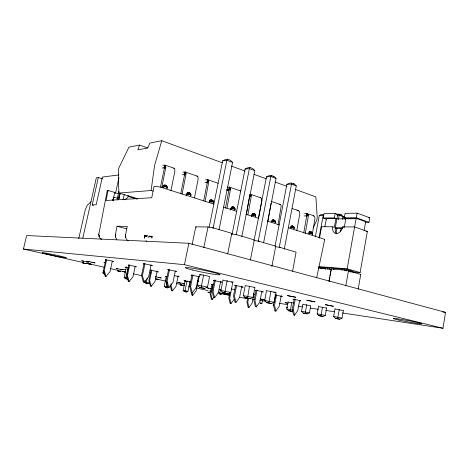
<?xml version="1.0" encoding="UTF-8"?>
<svg xmlns="http://www.w3.org/2000/svg" width="469" height="469" viewBox="0 0 469 469"><rect width="100%" height="100%" fill="white"/><g stroke="black" fill="none" stroke-linecap="round" stroke-linejoin="round"><path stroke-width="0.7" d="M246.307 214.849L249.444 196.716L250.217 194.207L260.858 197.836L261.626 198.622L261.813 200.873L258.782 217.34M254.948 287.45L253.008 297.487L250.235 298.753L247.509 298.137L249.508 286.207M225.425 208.23L229.505 187.143L240.632 190.936L240.128 190.86M203.681 200.726L207.831 179.744L218.108 183.25M180.753 193.603L185.126 172L197.326 176.162L198.024 176.96L198.111 179.328L194.442 197.947M276.083 292.263L274.177 302.323L271.463 303.554L268.866 302.968L270.894 291.085M160.462 187.061L164.994 165.129L174.11 168.242L174.773 169.039L174.82 171.455L170.951 190.631M128.101 240.703A5.546 4.977 -88.2 0 1 125.692 237.472L125.592 234.623L127.246 226.363L117.068 226.251L115.444 234.289L115.544 237.062A5.399 4.889 -88.2 0 0 116.881 239.407M166.858 188.386L166.911 187.776A2.568 2.204 81.8 0 0 165.199 185.232A2.568 2.204 81.8 0 0 162.725 186.439L162.544 187.014L163.745 187.084L166.7 186.34A1.999 1.718 81.9 0 1 167.105 188.151L167.292 188.333M271.088 203.153L267.781 221.708M288.124 301.79L286.776 308.965L288.441 310.695L292.275 311.445L290.247 310.988L291.736 302.376M310.765 305.7L309.452 312.876L307.213 313.884L305.161 313.427L306.679 304.744M147.7 147.846A10.793 2.404 13.1 0 1 145.185 147.055L139.563 145.073L128.934 147.16L118.897 167.896L118.352 170.382L118.862 193.046L151.088 190.525L154.612 165.334L161.758 140.723L222.288 162.784M245.774 285.691L254.415 287.339L254.081 287.391M112.742 200.327L112.97 198.879M113.422 200.662L113.961 197.162L117.473 198.194M326.717 307.547L325.293 315.426L322.989 316.464L320.919 316L322.467 307.295M342.358 312.958L442.982 328.277L445.55 312.354L188.855 243.27L26.61 235.544L23.45 249.068L83.341 262.54M192.097 244.718L195.766 226.838L208.037 226.961L213.131 227.858L231.065 233.105L231.692 233.861L236.693 234.746L253.752 239.735L254.204 240.427L259.117 241.301L275.362 246.049L275.655 246.682L280.474 247.544L296.074 252.129L292.609 271.281M305.278 233.474L308.233 216.567C308.895 214.339 306.726 212.75 304.621 213.571M310.795 233.298L311.041 231.856M312.149 235.016L314.957 218.841C315.813 214.538 309.54 215.13 307.166 213.635L306.193 215.892L304.182 215.916M358.175 289.197L360.743 274.394L348.467 270.848L344.275 270.08L331.167 269.048L328.974 281.089M296.783 230.777L299.797 213.717C300.711 209.479 294.614 209.954 292.246 208.547M303.754 232.782L306.579 216.625L306.193 215.892M350.056 271.739L360.11 272.565L367.379 231.364L354.628 226.967L342.651 226.873A6.941 4.807 -70.1 0 1 336.478 233.574A6.941 4.807 -70.1 0 1 332.75 226.797L321.611 226.709L319.489 238.211M365.439 222.283L368.986 222.283L369.783 217.757L357.102 213.149L345.096 213.331L344.281 217.839L345.888 218.402L356.147 218.337L365.668 221.726L364.061 230.795M335.03 308.573L333.611 316.487L335.452 318.369L337.533 318.838L339.673 319.19L342.048 318.123L343.466 310.191M350.273 271.979L350.531 270.537M342.007 269.734L342.264 268.291M339.298 309.259L337.586 318.721L339.673 319.19M346.122 271.129L346.374 269.693M360.11 272.565L347.148 268.807L356.147 218.337M344.281 217.839L356.276 217.751L357.102 213.149M345.782 285.861L348.467 270.848M278.058 224.968L281.218 205.862L280.21 204.437L271.387 201.43M329.132 281.4L329.912 277.097M330.153 275.778L331.302 269.458L318.586 268.016M333.588 269.599L333.846 268.168M340.459 231.651L341.104 228.069M342.663 219.48L343.179 216.614L341.409 214.89L339.421 214.186L337.375 214.216M344.891 219.111L345.143 217.727M344.258 227.418L345.888 218.402M335.183 213.477L324.015 213.641L323.217 217.991L334.374 217.909L335.183 213.477L338.7 214.679M322.989 316.464L318.902 315.666L317.126 313.837L318.568 305.923M325.263 269.229L325.527 267.787M334.374 217.909L335.968 218.46L334.35 227.33L332.75 226.797M329.396 269.165L329.654 267.729M335.933 233.199L336.848 228.163M338.419 219.527L339.421 214.186M307.213 313.884L303.255 313.116L301.538 311.34L302.863 304.182M315.309 236.915L319.283 215.447L321.488 214.427L323.422 214.403L319.043 237.736M324.888 226.58L326.371 218.525L335.968 218.46M247.89 214.784L251.15 197.267L251.179 195.649L250.217 194.207L249.215 196.628L250.979 194.993L249.572 196.998L251.179 195.649L249.561 197.39M251.331 216.801L251.753 214.843A2.333 1.835 88 0 1 253.366 213.606A2.333 1.835 88 0 1 255.007 214.866M294.28 298.642L292.281 309.352L293.547 315.045L294.585 315.227L297.774 310.519L299.627 300.559M295.189 299.503L293.318 309.517L294.585 315.227M230.601 210.124L231.018 208.23A2.386 1.923 87 0 1 232.706 206.976A2.386 1.923 87 0 1 234.424 208.277M275.561 294.45L273.533 305.131L274.857 310.959L275.889 311.129L279.213 306.339L281.224 295.693M284.273 249.15L296.279 185.917C294.186 182.793 289.854 182.13 286.87 184.393L275.063 246.02M276.593 294.591L274.558 305.296L275.889 311.129M226.978 208.136L230.478 189.382L230.244 187.934L229.505 187.143L227.119 187.207M262.71 299.181L261.901 303.402L260.359 303.103L261.901 303.402L261.403 303.332M271.463 303.554L266.691 302.634L264.633 300.482L266.556 290.446M271.862 266.498L275.655 246.682M279.248 247.28L291.747 182.986M263.555 242.989L276.042 178.454C273.914 175.254 269.499 174.579 266.462 176.913L254.04 240.556M253.887 293.852L252.076 303.203L249.004 307.488L248.13 307.342L246.899 302.106L247.72 297.885M256.027 290.059L253.964 300.729L255.353 306.691L256.361 306.855L259.832 301.977L261.878 291.343M257.035 290.194L254.972 300.881L256.361 306.855M205.059 201.318L208.752 182.019L208.541 180.542L207.831 179.744L205.504 179.85M250.235 298.753L245.375 297.809L243.294 295.611L245.246 285.603M250.382 260.025L254.204 240.427M258.29 241.048L270.836 176.532L271.369 175.441M248.593 298.02L247.773 302.247L249.004 307.488M98.719 233.914L98.683 235.069L107.208 190.777M235.608 285.463L233.509 296.121L234.969 302.229L235.96 302.388L239.583 297.416L241.799 286.084M236.599 285.592L234.5 296.273L235.96 302.388M186.123 196.03L186.58 194.049A2.503 2.105 84 0 1 188.432 192.765A2.503 2.105 84 0 1 190.314 194.154M227.207 280.362L225.079 291.108L225.108 293.066L227.969 293.711L230.801 292.416L220.905 290.51L223.051 279.729M236.306 234.518L249.379 168.617L250.006 167.527L252.732 168.535L254.837 170.628L241.828 236.54M229.98 292.369L228.849 298.102L230.132 303.449L230.994 303.59L234.183 299.234M232.923 281.67L229.704 298.237L230.994 303.59M182.089 194.166L185.988 174.298L185.8 172.797L185.126 172L182.857 172.146M212.768 284.789L210.909 294.069L212.252 299.533L211.408 299.398L210.065 293.934L211.924 284.671M214.392 279.929L212.111 291.308L213.641 297.563L214.614 297.715L218.396 292.65L220.659 281.312M215.365 280.052L213.078 291.448L214.614 297.715M220.5 289.766L219.662 293.975L220.383 294.151M227.694 253.952L231.692 233.861M232.067 234.459L245.082 169.075L247.855 167.761L250.006 167.527M207.48 287.087L197.402 285.146L199.548 287.45L202.549 288.124L204.59 288.423L207.48 287.087L209.643 276.341M219.029 229.769L232.595 162.421L230.455 160.287L227.594 159.226L225.489 159.501L222.658 160.849L209.156 227.283M161.746 187.67L165.797 167.451L165.639 165.926L164.994 165.129L162.784 165.317M203.804 247.755L208.037 226.961M198.528 276.3L196.218 287.655L192.255 292.826L191.311 292.674M199.577 274.435L196.189 290.803L192.741 295.312L191.915 295.177L189.699 286.26L192.026 274.869M203.646 274.969L201.465 285.715L201.582 287.737L204.59 288.423M213.073 228.385L226.861 160.31L227.594 159.226M113.023 200.24L114.741 192.448L108.093 190.467L106.047 200.486L151.774 197.725L154.002 186.439L154.483 186.398A5.821 0.973 12.4 0 1 162.321 187.711L213.87 204.085M185.208 280.386L183.15 290.399L184.17 291.501L185.624 291.818L186.562 291.964L187.94 291.331L189.992 281.306M187.067 280.732L185.021 290.692L185.108 291.648L186.562 291.964M192.976 274.981L190.643 286.401L192.255 292.826M171.238 283.78L170.945 285.199L172.41 290.909L171.607 290.78L170.141 285.082M175.324 271.041L172.967 282.42L168.817 287.696L167.902 287.55L166.202 280.972L168.582 269.558M178.185 275.749L175.998 286.319L172.41 290.909M23.45 249.068L184.446 264.686L188.855 243.27M169.11 287.198L167.714 287.849L166.8 287.708L165.287 287.374L164.256 286.254L166.343 276.253M169.502 269.657L167.122 281.101L168.817 287.696M166.97 282.268L166.196 287.515L167.714 287.849M157.162 271.105L154.946 281.652L151.206 286.325L150.426 286.201L148.89 280.368L151.129 269.792M316.727 277.572L324.689 239.577M144.135 263.256L141.544 275.426L143.332 282.174L144.218 282.309L148.567 276.927L151.135 264.797M144.968 263.584L142.429 275.543L144.218 282.309M144.915 280.521L144.616 281.945L145.654 283.088L148.116 283.569L149.541 282.907L144.616 281.945L145.871 282.221M147.289 277.947L146.387 282.215L146.545 283.223L148.116 283.569M151.757 270.59L149.67 280.48L151.206 286.325M135.224 266.251L132.973 276.774L129.075 281.535L128.318 281.418L126.712 275.444L128.987 264.891M125.235 278.627L127.732 279.114L125.235 278.627L124.185 277.466L126.495 266.744M128.049 267.752L125.903 277.718L126.097 278.756M129.737 264.973L127.462 275.549L129.075 281.535M102.916 272.8L104.569 273.034L104.804 274.101L103.977 273.984L102.916 272.8L105.853 259.756M106.574 259.832L104.259 270.402L105.947 276.528L105.226 276.417L103.538 270.308M112.314 261.169L110.022 271.68L105.947 276.528M115.509 193.316L118.944 177.698M78.728 238.785L85.241 209.784L87.322 205.164L91.056 201.711M82.814 238.146L96.327 177.804L98.32 177.552L102.488 178.836M93.419 205.264L92.2 204.924L98.32 177.552M123.054 199.853L124.256 194.488M128.301 195.538L127.82 197.654L124.912 199.542M118.897 191.27L117.156 198.938L117.596 199.753L118.464 199.7L120.005 193.504M117.596 199.753L117.912 198.352M119.583 193.257L118.311 198.827L118.909 198.739L120.181 193.298M119.994 193.574L118.593 199.237L118.598 198.622L118.909 198.739L117.156 198.938L117.678 198.92L117.936 199.741M311.75 233.48A2.187 1.612 90 0 0 310.367 231.85A2.187 1.612 90 0 0 308.749 233.029L308.614 233.527L309.798 233.632L311.955 232.882A1.7 1.255 90 0 1 312.243 234.406L312.26 234.523M293.694 227.705A2.234 1.683 89.4 0 0 292.246 226.035A2.234 1.683 89.4 0 0 290.563 227.225L290.422 227.729L291.607 227.834L293.858 227.078A1.735 1.313 89.4 0 1 294.163 228.643L293.7 228.772M274.852 221.685A2.281 1.759 88.8 0 0 273.339 219.967A2.281 1.759 88.8 0 0 271.58 221.169L271.434 221.685L272.624 221.784L274.975 221.028A1.776 1.366 88.8 0 1 275.291 222.634L274.857 222.775M212.879 201.383A2.445 2.011 85.7 0 0 211.085 200.034A2.445 2.011 85.7 0 0 209.315 201.307L209.151 201.852L210.352 201.934L213.037 201.183A1.905 1.565 85.7 0 1 213.407 202.907L213.073 203.1M307.166 213.635L306.433 215.986L307.986 214.409L306.574 216.256L308.215 215.037L306.579 216.625M139.563 145.073L137.863 149.84L147.729 148.016L149.91 143.045L161.758 140.723M162.21 168.025L163.957 167.796L164.994 165.129M182.3 174.802L184.094 174.609L185.126 172M204.971 182.447L206.811 182.289L207.831 179.744M226.609 189.746L228.497 189.623L229.505 187.143M313.14 228.051L316.81 220.067L317.237 217.757L315.842 196.886L295.206 189.365M331.442 269.452L331.29 269.036M212.252 299.533L213.911 297.317M184.387 175.394L185.964 173.477L184.411 174.984L185.8 172.797L184.094 174.609M207.122 183.068L208.717 181.216L207.14 182.664L208.541 180.542L206.811 182.289M267.025 290.78L275.52 292.398M228.825 190.391L230.431 188.597L228.837 189.992L230.244 187.934L228.497 189.623M360.802 274.746L360.743 274.394M164.232 168.594L165.797 167.451L164.256 168.172L165.639 165.926L163.957 167.796M118.288 198.909L117.813 198.879L118.909 198.739M288.488 302.153L293.453 302.986M113.193 197.431L113.961 197.162M308.139 233.638L310.29 232.888A1.694 1.255 90 0 1 310.578 233.603M289.965 227.858L292.216 227.107A1.735 1.307 89.4 0 1 292.509 227.84M271.592 221.638L273.351 221.075A1.77 1.366 88.8 0 1 273.662 221.825M251.818 215.341L253.653 214.779A1.812 1.43 88 0 1 253.975 215.547M287.257 307.336L286.489 307.213L287.356 307.412M230.496 208.94L233.058 208.189A1.853 1.495 86.9 0 1 233.398 208.981M209.496 201.863L211.507 201.301A1.899 1.559 85.7 0 1 211.859 202.11M186.117 194.828L188.931 194.078A1.946 1.636 84 0 1 189.159 194.471M303.279 304.334L310.226 305.712M163.212 185.396C165.451 185.437 166.378 186.627 163.693 185.267M162.303 187.248L165.252 186.51A1.993 1.712 81.8 0 1 165.493 186.908M222.658 160.849L226.861 160.31L232.595 162.421M118.856 174.949L102.377 177.042L96.204 204.724L92.2 204.924M335.417 309.077L342.927 310.513M162.725 186.439L163.159 186.392A2.574 2.204 81.9 0 1 164.326 185.226L165.768 185.237L166.776 186.005A2.574 2.204 81.9 0 1 167.351 187.723L166.911 187.776M245.082 169.075L249.379 168.617L254.837 170.628M186.58 194.049L187.025 194.008A2.503 2.105 84 0 1 188.133 192.865L189.523 192.865L190.473 193.609A2.503 2.105 84 0 1 191.018 195.28L190.566 195.321M186.404 194.612L190.426 193.937A1.952 1.636 84.1 0 1 190.807 195.702L190.514 195.919M108.093 190.467L107.718 190.496A5.206 0.756 12.8 0 0 107.471 191.035M266.462 176.913L270.836 176.532L276.042 178.454M272.87 176.496L273.966 176.403M114.741 192.448L114.172 192.495L118.37 193.75M209.315 201.307L209.778 201.271A2.445 2.011 85.7 0 1 210.833 200.146L212.17 200.14L213.061 200.855A2.445 2.011 85.7 0 1 213.583 202.485L213.125 202.52M286.87 184.393L291.308 184.083L296.279 185.917M293.119 183.989L294.233 183.907M208.852 276.546C209.954 276.118 195.931 273.697 201.113 275.074M231.018 208.23L231.487 208.201A2.386 1.923 87 0 1 232.501 207.093L233.785 207.081L234.623 207.773A2.386 1.923 87 0 1 235.121 209.362L234.652 209.385M230.859 208.764L232.061 208.857L234.623 208.101A1.858 1.495 87 0 1 234.975 209.784L234.606 209.954M251.753 214.843L252.228 214.825A2.333 1.835 88 0 1 253.196 213.729L254.438 213.717L255.23 214.38A2.333 1.835 88 0 1 255.705 215.933L255.224 215.951M251.601 215.371L252.797 215.464L255.247 214.708A1.817 1.43 88 0 1 255.582 216.35L255.177 216.508M271.58 221.169L272.067 221.157A2.281 1.759 88.8 0 1 272.993 220.084L274.189 220.061L274.94 220.706A2.281 1.759 88.8 0 1 275.391 222.218L274.904 222.23M296.883 210.698L298.747 210.763M290.563 227.225L291.056 227.219A2.234 1.683 89.4 0 1 291.941 226.158L293.096 226.134L293.805 226.756A2.234 1.683 89.4 0 1 294.239 228.233L293.746 228.239M336.379 214.392L337.727 214.374L335.306 227.653A6.924 4.813 -70.1 0 0 336.701 233.468M340.043 214.908L341.409 214.89M319.283 215.447L323.159 215.4M337.152 215.236L339.198 215.212L343.179 216.614M342.569 217.059L344.592 217.041M368.364 217.763L369.783 217.757M336.707 218.847L346.052 218.794M347.488 218.788L354.67 218.747M308.749 233.029L309.247 233.029A2.187 1.618 90 0 1 310.097 231.985L311.217 231.956L311.885 232.554A2.187 1.618 90 0 1 312.301 233.996M335.095 227.705L342.27 227.776M335.376 228.327L342.681 228.403M365.967 231.34L367.379 231.364M144.388 236.523L146.557 236.599M207.984 292.205L209.555 292.527L207.984 292.205L208.435 292.275M220.793 294.233C222.359 294.526 218.718 293.782 220.131 294.051M245.826 298.026C248.054 298.384 243.382 297.563 245.615 297.921M88.524 262.183L86.337 261.837M318.697 266.597L347.148 268.807M82.861 263.021L86.015 263.648L82.861 263.021L83.3 263.156M87.814 263.625L91.461 264.305L87.809 263.631M349.81 271.193L353.392 271.487L345.63 269.241L320.655 267.283L325.533 268.661M117.379 270.765L120.451 271.363L117.379 270.765L117.742 270.883M231.452 282.045L232.302 282.092L223.484 280.351M123.904 271.621C127.421 272.266 121.383 271.123 123.095 271.586M190.766 282.133L189.787 282.004M275.115 292.439L273.691 292.246M166.049 281.142L155.315 278.815M274.857 294.913L282.35 296.443L280.626 296.285M173.647 168.183L174.11 168.242M180.184 284.853L183.098 285.428L180.424 284.941M189.324 286.336L189.095 286.248M299.843 300.77C305.518 301.497 287.743 298.085 294.391 299.726M442.648 311.979L445.55 312.354M150.93 265.548C157.279 266.451 140.512 262.74 143.831 264.047M196.845 176.098L197.326 176.162M112.402 261.421C117.866 262.265 102.219 258.753 105.9 260.049M175.136 271.287L176.526 271.399L167.72 269.599L168.94 270.021M264.926 299.996L262.411 299.568M104.816 262.4L103.901 262.341L105.197 262.728M135.189 266.714C141.093 267.518 122.966 263.83 129.544 265.56M198.211 276.751L198.95 276.857M157.009 271.78C163.276 272.665 145.085 268.977 151.499 270.654M220.231 281.969L221.749 282.127L213.395 280.415L214.351 280.767M177.921 276.634L179.14 276.751L174.445 275.62M199.548 287.45L201.582 287.737M241.259 286.958C249.256 288.195 230.179 284.243 235.532 285.785M124.185 277.466L127.867 278.146M197.977 281.294L198.622 281.388M243.294 295.611L253.008 297.487M220.905 290.51L223.021 292.756L225.108 293.066M261.374 291.718C269.194 292.937 251.407 289.215 255.787 290.581M227.969 293.711L223.021 292.756M155.227 276.657L161.301 277.965L158.862 277.595M264.633 300.482L274.177 302.323M245.375 297.809L247.509 298.137M244.877 297.803L245.398 297.879M209.11 292.457L209.555 292.527M246.037 298.061L246.565 298.143M239.565 297.305L247.526 298.519M252.592 299.286L254.767 299.621M259.832 300.389L265.624 301.274M279.377 303.367L287.339 304.58M298.202 306.234L302.546 306.896M310.507 308.104L318.469 309.317M325.709 310.419L334.397 311.744M145.654 283.088L146.545 283.223M164.256 286.254L167.902 286.934M253.518 294.186L254.937 294.327L253.629 293.963M266.691 302.634L268.866 302.968M183.039 283.645C188.62 284.507 170.616 280.919 180.817 283.229M165.287 287.374L166.196 287.515M260.365 303.097L260.858 303.173M286.506 307.213L287.046 307.295M184.17 291.501L185.108 291.648M260.342 197.754L260.858 197.836M286.776 308.965L293.102 310.156M301.538 311.34L309.452 312.876M317.126 313.837L325.293 315.426M333.611 316.487L342.048 318.123M288.441 310.695L290.247 310.988M303.255 313.116L305.161 313.427M318.902 315.666L320.919 316M335.452 318.369L337.586 318.721M279.682 204.349L280.21 204.437M344.275 270.08L345.055 270.208M327.251 268.714L327.995 268.843M166.982 276.628L165.152 276.393L166.137 276.704M213.36 284.706L211.249 284.425L212.094 284.712M120.873 269.622C126.061 270.343 111.686 267.43 117.567 268.948M231.293 288.922L234.869 289.608M221.028 289.918L219.14 289.649L220.465 290.03M260.295 298.935L265.014 299.92M313.339 215.828L313.872 215.928M288.154 303.15L285.088 302.687L286.893 303.15M88.981 263.766L91.379 264.305M89.116 263.947L90.283 264.17M83.57 263.109L84.719 263.326M84.092 263.332L85.235 263.555M123.845 271.75L124.983 271.973L122.737 271.469M118.135 270.865L119.261 271.082M118.487 271.047L119.601 271.264M156.628 278.979L158.733 279.454M156.394 279.067L157.502 279.284M181.011 284.976L182.083 285.181M181.075 285.088L182.148 285.293M128.694 267.77L125.135 267.213L126.325 267.57M91.76 262.4C102.992 264.416 81.776 259.949 89.198 261.837M125.674 269.816L122.438 269.3L122.966 269.476M210.886 288.552L207.48 287.984L208.822 288.365M210.347 288.693L211.167 288.857M212.094 227.653L213.131 227.858M235.678 234.547L236.693 234.746M258.126 241.101L259.117 241.301M279.506 247.351L280.474 247.544M220.547 294.127L221.204 294.274M273.749 305.26L273.146 305.126M261.608 299.41L260.148 299.099M189.306 284.249L190.051 284.413M187.94 291.331L183.15 290.399L184.317 290.657M150.068 272.659L150.942 272.852M86.196 263.179L104.018 267.189M110.438 268.631L117.567 270.238M120.416 270.877L125.411 272.002M133.249 273.761L141.808 275.69M176.743 283.546L180.307 284.349M183.162 284.988L184.587 285.31M188.866 286.272L190.291 286.588M195.995 287.872L208.113 290.598M209.543 290.921L210.968 291.243M218.097 292.844L229.505 295.411M83.699 261.292L81.67 260.752L88.354 262.077M88.319 263.766L87.861 263.654M185.607 281.177L184.024 280.726L190.566 281.98M197.596 280.937L198.874 281.259M184.446 264.686L442.982 328.277M155.216 276.792L155.731 276.921M117.068 226.251L126.747 228.837M192.179 275.52L191.1 275.133L199.243 276.687M319.02 267.582L322.373 268.526M127.949 196.394L137.27 199.178M118.862 193.046L137.804 198.715M85.51 263.508L85.944 263.642M151.088 190.525L153.181 191.176M223.625 207.187L236.857 211.39M245.914 214.269L258.454 218.249M267.512 221.128L279.354 224.886M288.412 227.764L323.241 238.827A4.901 0.686 10.2 0 1 324.53 239.723M120 271.246L120.363 271.363M231.663 207.052L233.058 207.861L232.155 207.128M309.065 231.862L310.226 232.565L309.481 231.921M252.304 213.671L253.635 214.45L252.773 213.741M226.674 190.021L228.755 190.725M342.651 226.873L343.724 227.236M323.217 217.991L326.512 219.117M356.276 217.751L368.986 222.283M231.235 166.044L244.994 171.062M253.934 174.321L266.316 178.836M275.256 182.095L286.952 186.357M195.766 226.838L196.265 227.254M187.969 192.964L188.978 193.75L188.081 193.087M319.031 306.708L326.166 308.033M272.501 220.067L273.316 220.752L272.923 220.278M145.918 240.755L146.774 241.447M100.12 238.469L98.842 236.3M192.038 292.515L192.741 295.312M125.592 234.623L125.692 237.472M115.444 234.289L115.544 237.062M231.833 207.234A2.38 1.917 86.9 0 1 233.029 208.904M231.85 207.064A2.38 1.917 86.9 0 1 233.498 208.875M163.499 185.343A2.562 2.198 81.8 0 1 165.199 186.744M163.394 185.267A2.562 2.204 81.8 0 1 165.633 186.697M187.201 192.935A2.497 2.099 84 0 1 188.825 194.295M187.647 192.894A2.497 2.105 84 0 1 189.271 194.254M209.801 200.175A2.433 2.005 85.7 0 1 211.531 202.045M209.778 200.128A2.439 2.005 85.7 0 1 211.988 202.01M252.433 213.835A2.322 1.835 87.9 0 1 253.412 214.931M252.474 213.676A2.327 1.835 88 0 1 254.051 215.435M272.137 220.149A2.275 1.759 88.8 0 1 273.234 221.726M272.618 220.131A2.275 1.759 88.8 0 1 273.714 221.714M291.003 226.193A2.222 1.683 89.4 0 1 292.052 227.735M291.495 226.181A2.228 1.683 89.4 0 1 292.545 227.723M309.434 232.225A2.175 1.612 90 0 1 310.091 233.486M309.206 231.862A2.181 1.612 90 0 1 310.589 233.486M229.839 295.077A10.084 0.352 11.3 0 1 221.221 293.348M220.137 293.107A10.084 0.352 11.3 0 1 218.273 292.674M218.402 292.24A10.084 0.352 11.3 0 1 219.65 292.445M221.872 292.838A10.084 0.352 11.3 0 1 229.54 294.356M99.094 235.092L99.305 236.411L99.094 235.092M145.314 235.332L145.226 236.769L144.974 235.379L144.417 235.239L147.882 235.737L146.369 236.317L145.314 235.332M311.598 232.155L311.885 232.554L311.598 232.155M152.278 236.669L151.862 238.123L150.877 236.341L149.377 236.024L148.181 237.279L150.877 236.341L152.278 236.669M292.199 226.703L291.384 226.117L292.199 226.703M287.391 295.599L295.658 297.235L287.391 295.599M306.808 300.254L314.898 301.848L306.808 300.254M310.806 231.897L310.097 231.985L310.806 231.897M292.674 226.076L291.941 226.158L292.674 226.076M273.744 219.996L272.993 220.084L273.744 219.996M325.38 304.703L333.307 306.269L325.38 304.703M253.975 213.647L253.196 213.729L253.975 213.647M233.304 207.011L232.501 207.093L233.304 207.011M211.666 200.058L210.833 200.146L211.666 200.058M188.995 192.782L188.133 192.865L188.995 192.782M165.211 185.144L164.326 185.226L165.211 185.144M273.175 305.108L273.626 305.184L273.175 305.108M210.575 200.21L210.059 200.128L211.531 200.972L210.575 200.21M101.603 239.419L100.606 238.651L101.603 239.419M166.776 186.005L166.296 185.489L166.776 186.005M190.473 193.609L190.027 193.111L190.473 193.609M213.061 200.855L212.65 200.374L213.061 200.855M234.623 207.773L234.242 207.31L234.623 207.773M255.23 214.38L254.872 213.934L255.23 214.38M274.94 220.706L274.605 220.272L274.94 220.706M293.805 226.756L293.5 226.404L293.805 226.756M144.376 237.203L144.294 236.745L144.516 238.229L144.376 237.203M398.955 320.063A14.457 0.639 10.6 0 0 421.713 323.868A14.457 0.639 10.6 0 0 402.209 319.547A14.457 0.639 10.6 0 0 398.955 320.063M192.56 270.033A17.687 1.079 11.4 0 0 219.943 274.746A17.687 1.079 11.4 0 0 195.555 268.737A17.687 1.079 11.4 0 0 192.56 270.033M46.923 254.098A12.282 0.475 11.8 0 0 66.182 257.809A12.282 0.475 11.8 0 0 49.691 253.84A12.282 0.475 11.8 0 0 46.923 254.098"/></g></svg>
